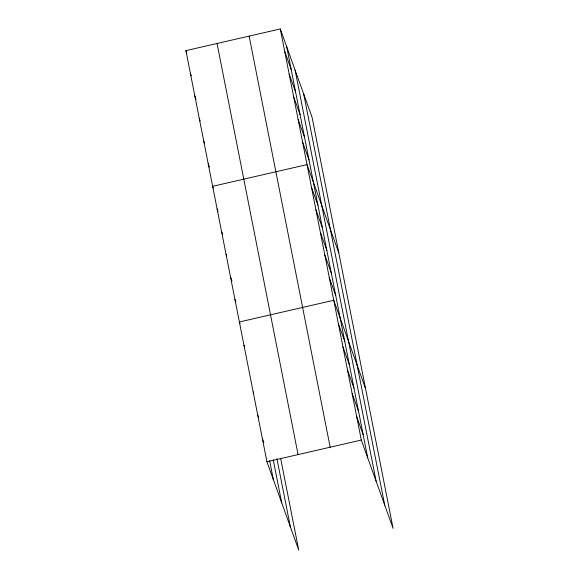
<?xml version="1.0" encoding="UTF-8"?>
<svg xmlns="http://www.w3.org/2000/svg" width="579" height="579" viewBox="0 0 579 579"><rect width="100%" height="100%" fill="white"/><g stroke="black" fill="none" stroke-linecap="round" stroke-linejoin="round"><path stroke-width="0.87" d="M280.692 458.597L298.713 550.05L266.926 461.745L185.91 50.648L280.287 28.95L312.074 117.255L393.09 528.352L361.303 440.047L280.287 28.95M266.926 461.745L361.303 440.047M284.745 51.56L291.172 69.422M289.196 74.17L295.63 92.032M293.654 96.78L300.081 114.642M298.113 119.39L304.54 137.252M302.564 142L308.998 159.862M338.809 252.914L307.022 164.61L212.645 186.315L213.253 188.016M311.48 187.22L317.907 205.082M315.931 209.83L322.365 227.692M320.39 232.44L326.817 250.302M324.848 255.049L331.275 272.912M329.299 277.659L335.733 295.522M365.544 388.574L333.757 300.269L239.38 321.975L239.988 323.675M338.346 323.567L344.78 341.429M342.942 346.864L349.369 364.727M347.53 370.162L353.957 388.024M352.119 393.452L358.553 411.314M356.707 416.75L363.142 434.612M185.91 50.648L186.829 53.203M190.361 73.258L191.28 75.813M194.819 95.868L196.042 99.277M199.277 118.478L200.196 121.033M203.728 141.095L204.648 143.643M208.187 163.705L209.41 167.107M217.096 208.925L218.015 211.473M221.554 231.535L222.474 234.082M226.013 254.145L226.621 255.846M230.464 276.755L231.998 281.003M234.922 299.365L235.841 301.912M243.969 345.272L244.584 346.973M253.153 391.86L253.761 393.561M257.742 415.157L258.661 417.705M262.33 438.448L263.865 442.703M303.707 94.008L384.724 505.105M295.087 70.059L376.104 481.156M286.714 46.812L367.73 457.909M249.144 36.108L330.16 447.205M217.053 43.49L298.069 454.587M276.914 458.64L290.347 526.803M273.223 459.712L281.72 502.854M269.611 460.623L273.353 479.607"/></g></svg>
